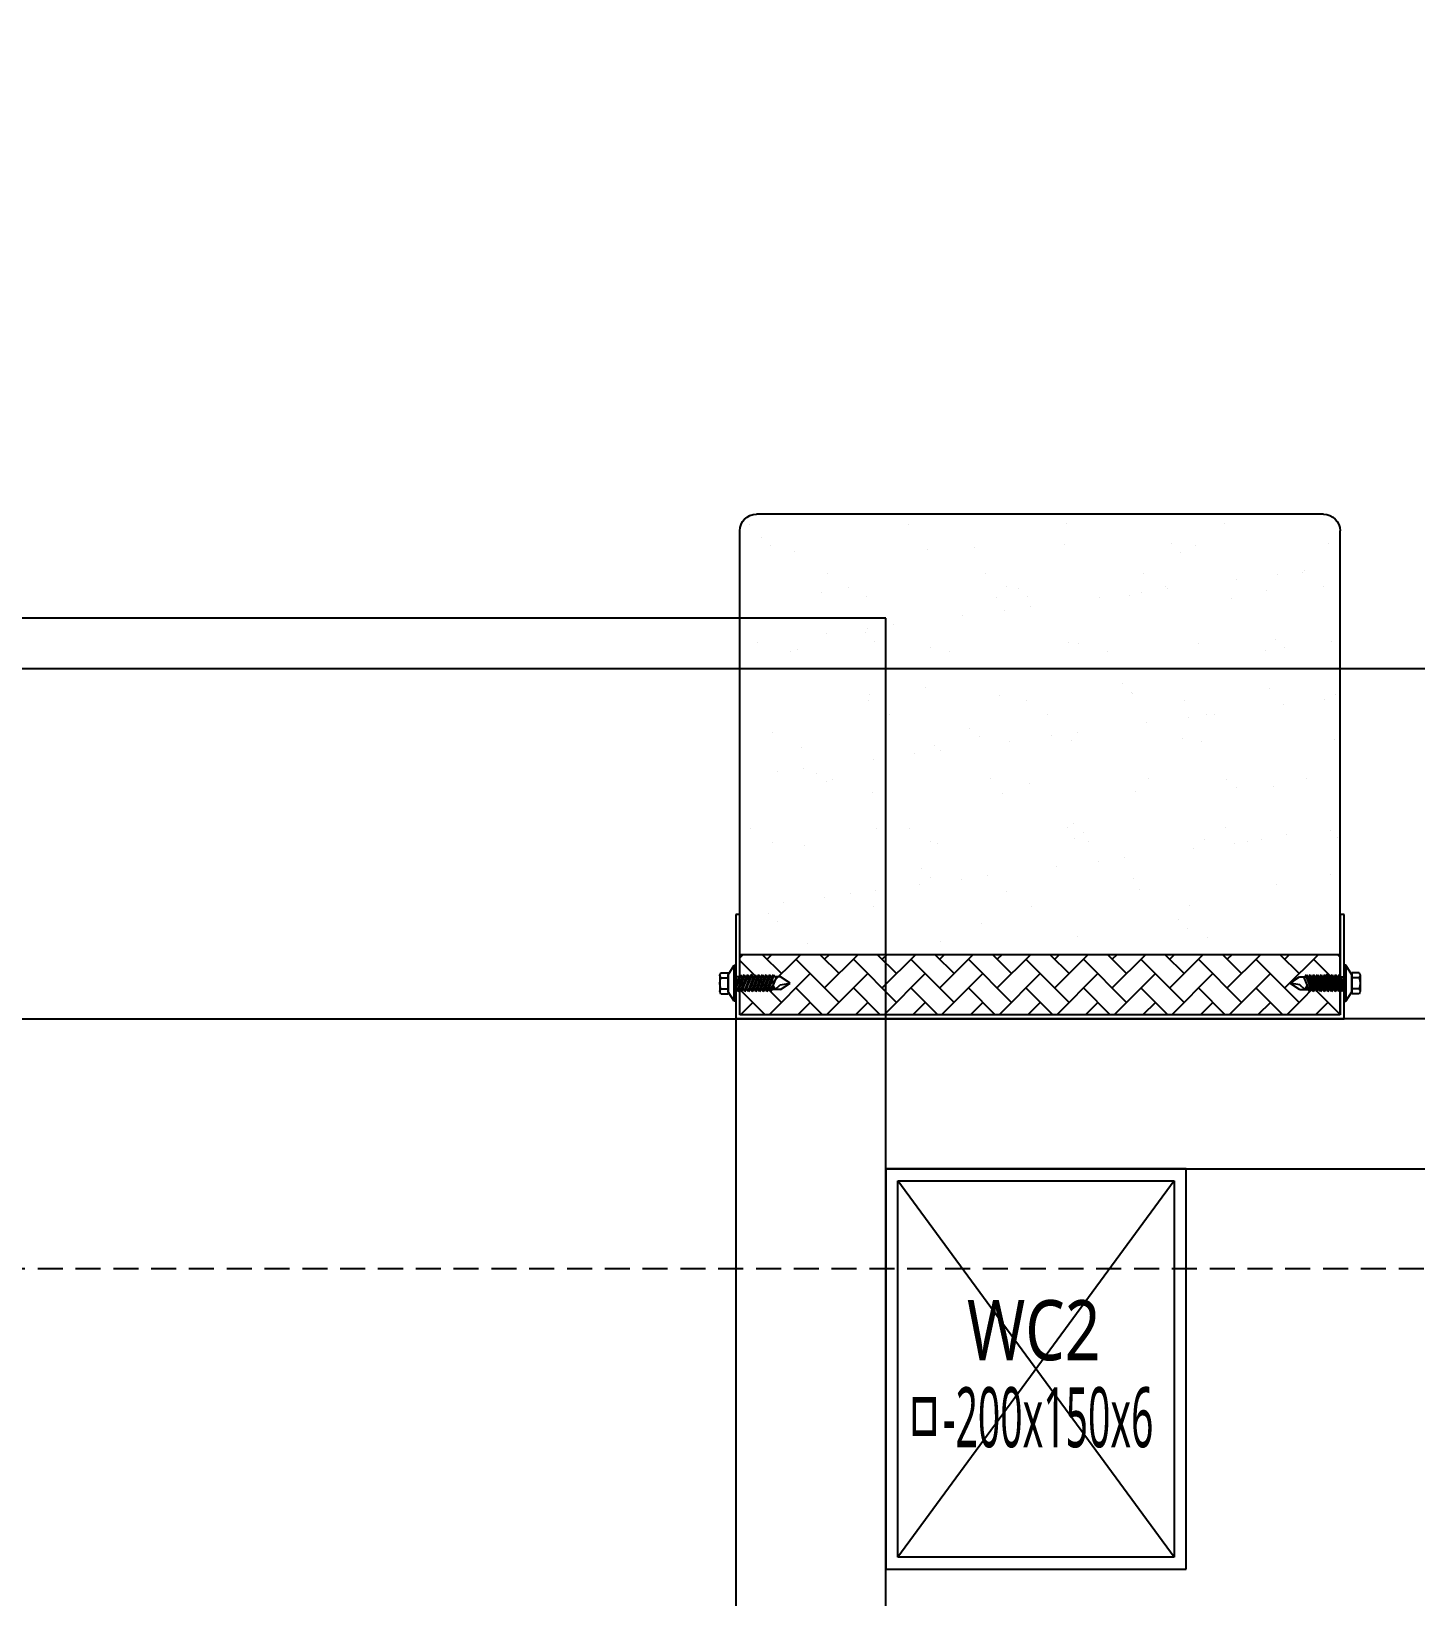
# Model space of a CAD drawing. Header units: millimetres. Extents: x 13515 to 183937, y -33900 to -660.
# Drawn here: x 120559.65 to 120570.47, y -19623.34 to -19611.1 of the extents above; entities that cross this region are included whole.
import ezdxf
from ezdxf.enums import TextEntityAlignment as Align

# ---------------------------------------------------------------- set-up
doc = ezdxf.new("R2010")
doc.units = ezdxf.units.MM
doc.header["$LTSCALE"] = 100
doc.header["$MEASUREMENT"] = 0
doc.header["$PDSIZE"] = -10
doc.linetypes.add('HIDDEN2', pattern=[0.1875, 0.125, -0.0625])
doc.layers.get('0').update_dxf_attribs({"linetype": 'CONTINUOUS'})
doc.layers.get('Defpoints').update_dxf_attribs({"color": 171, "linetype": 'CONTINUOUS'})
for name, color, linetype in [('ELE7 (0.07)', 8, 'CONTINUOUS'), ('ELE9', 9, 'CONTINUOUS'), ('FIN(패널-T75 글라스울)', 6, 'CONTINUOUS'), ('h COLUMN', 252, 'CONTINUOUS'), ('OVERHEAD DOOR - ELE', 9, 'CONTINUOUS'), ('OVERHEAD DOOR - ETC', 252, 'CONTINUOUS'), ('주차-화물', 251, 'CONTINUOUS')]:
    doc.layers.add(name, color=color, linetype=linetype)
doc.styles.add('TE', font='malgun_0.ttf')

# ---------------------------------------------------------------- blocks, each defined once
blk = doc.blocks.new('*U142')
at = {"color": 0, "linetype": 'ByBlock'}
for p, q in [((100, 75), (-100, 75)), ((-100, 75), (-100, -75)), ((100, -75), (100, 75)), ((-94, 69), (94, 69)), ((-94, -69), (-94, 69)), ((94, 69), (94, -69)), ((94, -69), (-94, -69)), ((-100, -75), (100, -75))]:
    blk.add_line(p, q, dxfattribs=at)
at = {"layer": 'Defpoints'}
blk.add_point((0, 0), dxfattribs=at)
blk = doc.blocks.new('WC2')
at = {"layer": 'h COLUMN', "ltscale": 0.1}
for p, q in [((69, -94), (-69, 94)), ((69, 94), (-69, -94))]:
    blk.add_line(p, q, dxfattribs=at)
at = {"layer": 'h COLUMN', "ltscale": 0.1, "rotation": 90}
blk.add_blockref('*U142', (0, 0), dxfattribs=at)
at = {"layer": 'Defpoints', "style": 'TE'}
for s, width, p in [('WC2', 0.8, (-34.44, 19.44)), ('ㅁ-200x150x6', 0.5, (-65.31, -24.04))]:
    blk.add_text(s, height=30, dxfattribs=dict(at, width=width)).set_placement(p, align=Align.MIDDLE_LEFT)
blk = doc.blocks.new('지상1층 WC 배치')
at = {"ltscale": 10000}
blk.add_blockref('WC2', (141100, -26650), dxfattribs=at)
blk = doc.blocks.new('A$C9dd89177')
at = {"layer": '주차-화물', "ltscale": 0.1}
blk.add_lwpolyline([(-0.01, 0), (10999.99, 0), (10999.99, 3250), (-0.01, 3250), (-0.01, 0), (10999.99, 3250)], dxfattribs=at)
blk = doc.blocks.new('A$C2563bbe5')
at = {"layer": 'ELE7 (0.07)', "ltscale": 0.002}
blk.add_line((875, 252), (3325, 252), dxfattribs=at)
at = {"layer": 'FIN(패널-T75 글라스울)'}
for p, q in [((3325, 727), (3325, 252)), ((3325, 327), (4275, 327))]:
    blk.add_line(p, q, dxfattribs=at)
blk.add_lwpolyline([(4350, 727), (4350, 252), (3250, 252), (3250, 727)], dxfattribs=at)
at = {"layer": 'OVERHEAD DOOR - ELE', "ltscale": 0.002}
for p, q in [((3325, 252), (3325, 52)), ((3325, 52), (875, 52))]:
    blk.add_line(p, q, dxfattribs=at)
at = {"layer": 'OVERHEAD DOOR - ETC', "ltscale": 0.002}
for p, q in [((3250, 200), (3250, 252)), ((3250, 252), (3554, 252)), ((3554, 252), (3554, 200)), ((3552, 250), (3252, 250)), ((3252, 250), (3252, 200)), ((3252, 237.32), (3264.68, 250)), ((3252, 222.95), (3272.86, 243.81)), ((3258.49, 243.81), (3252.31, 250)), ((3287.23, 229.44), (3266.67, 250)), ((3280.05, 236.63), (3293.42, 250)), ((3280.05, 222.26), (3301.6, 243.81)), ((3287.23, 243.81), (3281.04, 250)), ((3315.97, 229.44), (3295.41, 250)), ((3308.78, 236.63), (3322.16, 250)), ((3308.78, 222.26), (3330.34, 243.81)), ((3315.97, 243.81), (3309.78, 250)), ((3344.7, 229.44), (3324.15, 250)), ((3337.52, 236.63), (3350.89, 250)), ((3337.52, 222.26), (3359.07, 243.81)), ((3344.7, 243.81), (3338.52, 250)), ((3373.44, 229.44), (3352.88, 250)), ((3366.26, 236.63), (3379.63, 250)), ((3366.26, 222.26), (3387.81, 243.81)), ((3373.44, 243.81), (3367.25, 250)), ((3402.18, 229.44), (3381.62, 250)), ((3394.99, 236.63), (3408.37, 250)), ((3394.99, 222.26), (3416.55, 243.81)), ((3402.18, 243.81), (3395.99, 250)), ((3430.91, 229.44), (3410.36, 250)), ((3423.73, 236.63), (3437.1, 250)), ((3423.73, 222.26), (3445.28, 243.81)), ((3430.91, 243.81), (3424.73, 250)), ((3459.65, 229.44), (3439.1, 250)), ((3452.47, 236.63), (3465.84, 250)), ((3452.47, 222.26), (3474.02, 243.81)), ((3459.65, 243.81), (3453.46, 250)), ((3488.39, 229.44), (3467.83, 250)), ((3481.2, 236.63), (3494.58, 250)), ((3481.2, 222.26), (3502.76, 243.81)), ((3488.39, 243.81), (3482.2, 250)), ((3517.13, 229.44), (3496.57, 250)), ((3509.94, 236.63), (3523.31, 250)), ((3509.94, 222.26), (3531.49, 243.81)), ((3517.13, 243.81), (3510.94, 250)), ((3545.86, 229.44), (3525.31, 250)), ((3538.68, 236.63), (3552, 249.95)), ((3545.86, 243.81), (3539.67, 250)), ((3552, 200), (3552, 250)), ((3258.49, 229.44), (3252, 235.94)), ((3282.31, 220), (3265.68, 236.63)), ((3311.04, 220), (3294.41, 236.63)), ((3339.78, 220), (3323.15, 236.63)), ((3368.52, 220), (3351.89, 236.63)), ((3397.25, 220), (3380.63, 236.63)), ((3425.99, 220), (3409.36, 236.63)), ((3454.73, 220), (3438.1, 236.63)), ((3483.46, 220), (3466.84, 236.63)), ((3512.2, 220), (3495.57, 236.63)), ((3540.94, 220), (3524.31, 236.63)), ((3538.68, 222.26), (3552, 235.58)), ((3263.42, 220), (3272.86, 229.44)), ((3292.16, 220), (3301.6, 229.44)), ((3320.89, 220), (3330.34, 229.44)), ((3349.63, 220), (3359.07, 229.44)), ((3378.37, 220), (3387.81, 229.44)), ((3407.1, 220), (3416.55, 229.44)), ((3435.84, 220), (3445.28, 229.44)), ((3464.58, 220), (3474.02, 229.44)), ((3493.31, 220), (3502.76, 229.44)), ((3522.05, 220), (3531.49, 229.44)), ((3253.57, 220), (3252, 221.57)), ((3267.94, 220), (3265.68, 222.26)), ((3296.67, 220), (3294.41, 222.26)), ((3325.41, 220), (3323.15, 222.26)), ((3354.15, 220), (3351.89, 222.26)), ((3382.88, 220), (3380.63, 222.26)), ((3411.62, 220), (3409.36, 222.26)), ((3440.36, 220), (3438.1, 222.26)), ((3469.1, 220), (3466.84, 222.26)), ((3497.83, 220), (3495.57, 222.26)), ((3526.57, 220), (3524.31, 222.26)), ((3550.79, 220), (3552, 221.21)), ((3285.81, 214.44), (3285.81, 214.44)), ((3352.29, 213.59), (3352.29, 213.59)), ((3420.9, 211.12), (3420.9, 211.12)), ((3485.87, 211.43), (3485.87, 211.43)), ((3270.9, 203.56), (3270.9, 203.56)), ((3372.54, 204.43), (3372.54, 204.43)), ((3475.68, 206.68), (3475.68, 206.68)), ((3252, 200), (3250, 200)), ((3266.22, 199.27), (3266.22, 199.27)), ((3318.63, 195.91), (3318.63, 195.91)), ((3397.72, 195.76), (3397.72, 195.76)), ((3470.99, 202.39), (3470.99, 202.39)), ((3476.82, 195.62), (3476.82, 195.62)), ((3554, 200), (3552, 200)), ((3273.63, 193.96), (3273.63, 193.96)), ((3294.28, 191.24), (3294.28, 191.24)), ((3307.5, 189.5), (3307.5, 189.5)), ((3320.06, 188.16), (3320.06, 188.16)), ((3385.04, 188.47), (3385.04, 188.47)), ((3342, 184.96), (3342, 184.96)), ((3347.26, 181.27), (3347.26, 181.27)), ((3362.65, 182.24), (3362.65, 182.24)), ((3375.87, 180.5), (3375.87, 180.5)), ((3448.9, 182.14), (3448.9, 182.14)), ((3451.53, 187.62), (3451.53, 187.62)), ((3520.13, 185.15), (3520.13, 185.15)), ((3547.35, 180.1), (3547.35, 180.1)), ((3342.58, 176.98), (3342.58, 176.98)), ((3410.37, 175.96), (3410.37, 175.96)), ((3431.02, 173.24), (3431.02, 173.24)), ((3284.21, 165.5), (3284.21, 165.5)), ((3350.69, 164.65), (3350.69, 164.65)), ((3444.24, 171.5), (3444.24, 171.5)), ((3478.74, 166.96), (3478.74, 166.96)), ((3499.39, 164.24), (3499.39, 164.24)), ((3257.57, 157.01), (3257.57, 157.01)), ((3268.28, 163.83), (3268.28, 163.83)), ((3320.48, 156.73), (3320.48, 156.73)), ((3336.67, 156.87), (3336.67, 156.87)), ((3347.38, 163.69), (3347.38, 163.69)), ((3415.77, 156.72), (3415.77, 156.72)), ((3419.3, 162.18), (3419.3, 162.18)), ((3423.61, 158.97), (3423.61, 158.97)), ((3426.48, 163.55), (3426.48, 163.55)), ((3484.27, 162.49), (3484.27, 162.49)), ((3494.87, 156.58), (3494.87, 156.58)), ((3505.58, 163.4), (3505.58, 163.4)), ((3512.62, 162.5), (3512.62, 162.5)), ((3525.25, 159.85), (3525.25, 159.85)), ((3547.12, 157.96), (3547.12, 157.96)), ((3550.76, 161.65), (3550.76, 161.65)), ((3418.93, 154.68), (3418.93, 154.68)), ((3295.2, 133.56), (3295.2, 133.56)), ((3318.46, 139.22), (3318.46, 139.22)), ((3383.44, 139.53), (3383.44, 139.53)), ((3396.84, 134.44), (3396.84, 134.44)), ((3449.93, 138.68), (3449.93, 138.68)), ((3499.97, 136.68), (3499.97, 136.68)), ((3518.53, 136.21), (3518.53, 136.21)), ((3270.86, 128.56), (3270.86, 128.56)), ((3284.08, 126.82), (3284.08, 126.82)), ((3290.52, 129.27), (3290.52, 129.27)), ((3298.11, 132.3), (3298.11, 132.3)), ((3377.21, 132.16), (3377.21, 132.16)), ((3456.31, 132.01), (3456.31, 132.01)), ((3495.29, 132.39), (3495.29, 132.39)), ((3535.41, 131.87), (3535.41, 131.87)), ((3318.58, 122.28), (3318.58, 122.28)), ((3339.23, 119.56), (3339.23, 119.56)), ((3352.45, 117.82), (3352.45, 117.82)), ((3282.61, 116.56), (3282.61, 116.56)), ((3349.09, 115.71), (3349.09, 115.71)), ((3371.55, 111.27), (3371.55, 111.27)), ((3386.95, 113.28), (3386.95, 113.28)), ((3407.6, 110.56), (3407.6, 110.56)), ((3417.7, 113.24), (3417.7, 113.24)), ((3473.19, 112.14), (3473.19, 112.14)), ((3482.67, 113.55), (3482.67, 113.55)), ((3549.16, 112.7), (3549.16, 112.7)), ((3268.42, 109.02), (3268.42, 109.02)), ((3366.87, 106.98), (3366.87, 106.98)), ((3420.83, 108.82), (3420.83, 108.82)), ((3455.33, 104.28), (3455.33, 104.28)), ((3326.87, 100.09), (3326.87, 100.09)), ((3405.97, 99.94), (3405.97, 99.94)), ((3475.98, 101.56), (3475.98, 101.56)), ((3485.07, 99.8), (3485.07, 99.8)), ((3489.2, 99.82), (3489.2, 99.82)), ((3523.7, 95.28), (3523.7, 95.28)), ((3316.16, 93.26), (3316.16, 93.26)), ((3316.86, 90.27), (3316.86, 90.27)), ((3344.77, 86.73), (3344.77, 86.73)), ((3381.84, 90.59), (3381.84, 90.59)), ((3395.26, 93.12), (3395.26, 93.12)), ((3447.91, 88.98), (3447.91, 88.98)), ((3448.33, 89.74), (3448.33, 89.74)), ((3474.36, 92.98), (3474.36, 92.98)), ((3516.93, 87.27), (3516.93, 87.27)), ((3544.35, 92.56), (3544.35, 92.56)), ((3549.55, 89.85), (3549.55, 89.85)), ((3443.23, 84.69), (3443.23, 84.69)), ((3260.66, 64.14), (3260.66, 64.14)), ((3277.6, 68.7), (3277.6, 68.7)), ((3281.01, 67.62), (3281.01, 67.62)), ((3319.49, 63.57), (3319.49, 63.57)), ((3347.49, 66.77), (3347.49, 66.77)), ((3356.7, 68.55), (3356.7, 68.55)), ((3416.1, 64.3), (3416.1, 64.3)), ((3421.13, 64.44), (3421.13, 64.44)), ((3435.8, 68.41), (3435.8, 68.41)), ((3481.07, 64.61), (3481.07, 64.61)), ((3514.9, 68.27), (3514.9, 68.27)), ((3524.27, 66.68), (3524.27, 66.68)), ((3547.56, 63.76), (3547.56, 63.76)), ((3295.17, 59.6), (3295.17, 59.6)), ((3314.81, 59.28), (3314.81, 59.28)), ((3315.81, 56.88), (3315.81, 56.88)), ((3329.04, 55.14), (3329.04, 55.14)), ((3519.58, 62.39), (3519.58, 62.39)), ((3363.54, 50.6), (3363.54, 50.6)), ((3384.19, 47.88), (3384.19, 47.88)), ((3315.26, 41.33), (3315.26, 41.33)), ((3380.24, 41.64), (3380.24, 41.64)), ((3395.85, 41.27), (3395.85, 41.27)), ((3397.41, 46.14), (3397.41, 46.14)), ((3431.91, 41.59), (3431.91, 41.59)), ((3446.73, 40.8), (3446.73, 40.8)), ((3497.49, 42.15), (3497.49, 42.15)), ((3292.71, 39.03), (3292.71, 39.03)), ((3306.35, 36.48), (3306.35, 36.48)), ((3385.45, 36.34), (3385.45, 36.34)), ((3391.17, 36.98), (3391.17, 36.98)), ((3452.56, 38.88), (3452.56, 38.88)), ((3464.55, 36.19), (3464.55, 36.19)), ((3465.78, 37.14), (3465.78, 37.14)), ((3500.28, 32.59), (3500.28, 32.59)), ((3515.33, 38.32), (3515.33, 38.32)), ((3543.65, 36.05), (3543.65, 36.05)), ((3295.64, 29.66), (3295.64, 29.66)), ((3374.74, 29.51), (3374.74, 29.51)), ((3453.84, 29.37), (3453.84, 29.37)), ((3520.93, 29.88), (3520.93, 29.88)), ((3532.94, 29.23), (3532.94, 29.23)), ((3534.15, 28.13), (3534.15, 28.13)), ((3267.43, 15.86), (3267.43, 15.86)), ((3279.41, 18.68), (3279.41, 18.68)), ((3345.89, 17.83), (3345.89, 17.83)), ((3369.07, 16.73), (3369.07, 16.73)), ((3472.2, 18.98), (3472.2, 18.98)), ((3479.47, 15.67), (3479.47, 15.67)), ((3262.75, 11.57), (3262.75, 11.57)), ((3414.5, 15.36), (3414.5, 15.36)), ((3467.52, 14.69), (3467.52, 14.69)), ((3545.96, 14.82), (3545.96, 14.82)), ((3257.08, 5.09), (3257.08, 5.09)), ((3336.18, 4.95), (3336.18, 4.95)), ((3415.28, 4.81), (3415.28, 4.81)), ((3494.38, 4.66), (3494.38, 4.66))]:
    blk.add_line(p, q, dxfattribs=at)
at = {"layer": 'OVERHEAD DOOR - ETC'}
for p, q in [((3249.2, 243.3), (3246.2, 238.6)), ((3249.2, 243.3), (3249.2, 225.3)), ((3250, 243.3), (3249.2, 243.3)), ((3249.2, 225.3), (3249.2, 243.3)), ((3250, 225.3), (3250, 243.3)), ((3252, 250), (3252, 8.33)), ((3552, 250), (3252, 250)), ((3252, 250), (3252, 220)), ((3552, 250), (3552, 8.33)), ((3552, 220), (3552, 250)), ((3554, 225.3), (3554, 243.3)), ((3554, 243.3), (3554.8, 243.3)), ((3554.8, 243.3), (3554.8, 225.3)), ((3554.8, 225.3), (3554.8, 243.3)), ((3554.8, 243.3), (3557.8, 238.6)), ((3242, 230.23), (3242, 238.37)), ((3242.5, 239.55), (3246.2, 239.55)), ((3242.5, 237.02), (3246.2, 237.02)), ((3246.2, 229.05), (3246.2, 239.55)), ((3246.2, 238.6), (3246.2, 230)), ((3250.81, 237.45), (3250, 237.45)), ((3250, 236.94), (3252.4, 231.15)), ((3252.4, 230.15), (3250, 236.06)), ((3251.59, 231.15), (3250, 235)), ((3250.81, 238.45), (3250.01, 237.45)), ((3250.41, 237.45), (3250.81, 238.45)), ((3254.23, 230.15), (3250.81, 238.45)), ((3254.23, 230.15), (3250.81, 238.45)), ((3250.81, 238.45), (3251.62, 237.45)), ((3250.81, 237.45), (3250.81, 238.45)), ((3253.43, 231.15), (3250.81, 237.45)), ((3252.65, 237.45), (3251.62, 237.45)), ((3251.62, 237.45), (3254.23, 231.15)), ((3252.65, 238.45), (3251.84, 237.45)), ((3252.24, 237.45), (3252.65, 238.45)), ((3256.06, 230.15), (3252.65, 238.45)), ((3256.06, 230.15), (3252.65, 238.45)), ((3252.65, 238.45), (3253.45, 237.45)), ((3252.65, 237.45), (3252.65, 238.45)), ((3255.26, 231.15), (3252.65, 237.45)), ((3254.48, 237.45), (3253.45, 237.45)), ((3253.45, 237.45), (3256.06, 231.15)), ((3254.48, 238.45), (3253.68, 237.45)), ((3254.08, 237.45), (3254.48, 238.45)), ((3257.9, 230.15), (3254.48, 238.45)), ((3257.9, 230.15), (3254.48, 238.45)), ((3254.48, 238.45), (3255.28, 237.45)), ((3254.48, 237.45), (3254.48, 238.45)), ((3257.09, 231.15), (3254.48, 237.45)), ((3256.31, 237.45), (3255.28, 237.45)), ((3255.28, 237.45), (3257.9, 231.15)), ((3256.31, 238.45), (3255.51, 237.45)), ((3255.91, 237.45), (3256.31, 238.45)), ((3259.73, 230.15), (3256.31, 238.45)), ((3259.73, 230.15), (3256.31, 238.45)), ((3256.31, 238.45), (3257.12, 237.45)), ((3256.31, 237.45), (3256.31, 238.45)), ((3258.93, 231.15), (3256.31, 237.45)), ((3258.15, 237.45), (3257.12, 237.45)), ((3257.12, 237.45), (3259.73, 231.15)), ((3258.15, 238.45), (3257.34, 237.45)), ((3257.74, 237.45), (3258.15, 238.45)), ((3261.56, 230.15), (3258.15, 238.45)), ((3261.56, 230.15), (3258.15, 238.45)), ((3258.15, 238.45), (3258.95, 237.45)), ((3258.15, 237.45), (3258.15, 238.45)), ((3260.76, 231.15), (3258.15, 237.45)), ((3259.98, 237.45), (3258.95, 237.45)), ((3258.95, 237.45), (3261.56, 231.15)), ((3259.98, 238.45), (3259.17, 237.45)), ((3259.58, 237.45), (3259.98, 238.45)), ((3263.4, 230.15), (3259.98, 238.45)), ((3263.4, 230.15), (3259.98, 238.45)), ((3259.98, 238.45), (3260.78, 237.45)), ((3259.98, 237.45), (3259.98, 238.45)), ((3262.59, 231.15), (3259.98, 237.45)), ((3261.81, 237.45), (3260.78, 237.45)), ((3260.78, 237.45), (3263.4, 231.15)), ((3261.81, 238.45), (3261.01, 237.45)), ((3261.41, 237.45), (3261.81, 238.45)), ((3265.23, 230.15), (3261.81, 238.45)), ((3265.23, 230.15), (3261.81, 238.45)), ((3261.81, 238.45), (3262.62, 237.45)), ((3261.81, 237.45), (3261.81, 238.45)), ((3264.43, 231.15), (3261.81, 237.45)), ((3263.65, 237.45), (3262.62, 237.45)), ((3262.62, 237.45), (3265.23, 231.15)), ((3263.65, 238.45), (3262.84, 237.45)), ((3263.24, 237.45), (3263.65, 238.45)), ((3267.06, 230.15), (3263.65, 238.45)), ((3267.06, 230.15), (3263.65, 238.45)), ((3263.65, 238.45), (3264.45, 237.45)), ((3263.65, 237.45), (3263.65, 238.45)), ((3266.26, 231.15), (3263.65, 237.45)), ((3265.48, 237.45), (3264.45, 237.45)), ((3264.45, 237.45), (3267.06, 231.15)), ((3265.48, 238.45), (3264.67, 237.45)), ((3265.08, 237.45), (3265.48, 238.45)), ((3268.9, 230.15), (3265.48, 238.45)), ((3268.9, 230.15), (3265.48, 238.45)), ((3265.48, 238.45), (3266.28, 237.45)), ((3265.48, 237.45), (3265.48, 238.45)), ((3268.09, 231.15), (3265.48, 237.45)), ((3267.31, 237.45), (3266.28, 237.45)), ((3266.28, 237.45), (3268.9, 231.15)), ((3267.31, 238.45), (3266.51, 237.45)), ((3266.91, 237.45), (3267.31, 238.45)), ((3268.55, 235.45), (3267.31, 238.45)), ((3268.55, 235.45), (3267.31, 238.45)), ((3267.31, 238.45), (3268.12, 237.45)), ((3267.31, 237.45), (3267.31, 238.45)), ((3267.75, 236.45), (3267.31, 237.45)), ((3268.55, 235.45), (3267.75, 236.45)), ((3272.37, 237.45), (3268.12, 237.45)), ((3268.12, 237.45), (3268.55, 236.45)), ((3268.52, 235.44), (3269.69, 237.45)), ((3270.33, 231.15), (3268.52, 235.44)), ((3268.55, 236.45), (3268.55, 235.45)), ((3269.69, 237.45), (3272.19, 235.04)), ((3272.19, 235.04), (3277.17, 234.3)), ((3272.37, 237.45), (3277.17, 234.3)), ((3531.63, 237.45), (3526.83, 234.3)), ((3531.8, 235.04), (3526.83, 234.3)), ((3531.63, 237.45), (3535.88, 237.45)), ((3534.3, 237.45), (3531.8, 235.04)), ((3533.67, 231.15), (3535.48, 235.44)), ((3535.48, 235.44), (3534.3, 237.45)), ((3535.1, 230.15), (3538.52, 238.45)), ((3535.1, 230.15), (3538.52, 238.45)), ((3537.72, 237.45), (3535.1, 231.15)), ((3535.45, 235.45), (3536.69, 238.45)), ((3535.45, 235.45), (3536.69, 238.45)), ((3535.88, 237.45), (3535.45, 236.45)), ((3535.45, 236.45), (3535.45, 235.45)), ((3535.45, 235.45), (3536.25, 236.45)), ((3536.69, 238.45), (3535.88, 237.45)), ((3535.91, 231.15), (3538.52, 237.45)), ((3536.25, 236.45), (3536.69, 237.45)), ((3536.69, 237.45), (3536.69, 238.45)), ((3537.09, 237.45), (3536.69, 238.45)), ((3536.69, 238.45), (3537.49, 237.45)), ((3536.69, 237.45), (3537.72, 237.45)), ((3536.93, 230.15), (3540.35, 238.45)), ((3536.93, 230.15), (3540.35, 238.45)), ((3539.55, 237.45), (3536.93, 231.15)), ((3538.52, 238.45), (3537.72, 237.45)), ((3537.74, 231.15), (3540.35, 237.45)), ((3538.92, 237.45), (3538.52, 238.45)), ((3538.52, 238.45), (3539.32, 237.45)), ((3538.52, 237.45), (3538.52, 238.45)), ((3538.52, 237.45), (3539.55, 237.45)), ((3538.77, 230.15), (3542.19, 238.45)), ((3538.77, 230.15), (3542.19, 238.45)), ((3541.38, 237.45), (3538.77, 231.15)), ((3540.35, 238.45), (3539.55, 237.45)), ((3539.57, 231.15), (3542.19, 237.45)), ((3540.75, 237.45), (3540.35, 238.45)), ((3540.35, 238.45), (3541.16, 237.45)), ((3540.35, 237.45), (3540.35, 238.45)), ((3540.35, 237.45), (3541.38, 237.45)), ((3540.6, 230.15), (3544.02, 238.45)), ((3540.6, 230.15), (3544.02, 238.45)), ((3543.21, 237.45), (3540.6, 231.15)), ((3542.19, 238.45), (3541.38, 237.45)), ((3541.4, 231.15), (3544.02, 237.45)), ((3542.19, 237.45), (3542.19, 238.45)), ((3542.59, 237.45), (3542.19, 238.45)), ((3542.19, 238.45), (3542.99, 237.45)), ((3542.19, 237.45), (3543.21, 237.45)), ((3542.43, 230.15), (3545.85, 238.45)), ((3542.43, 230.15), (3545.85, 238.45)), ((3545.05, 237.45), (3542.43, 231.15)), ((3544.02, 238.45), (3543.21, 237.45)), ((3543.24, 231.15), (3545.85, 237.45)), ((3544.42, 237.45), (3544.02, 238.45)), ((3544.02, 238.45), (3544.82, 237.45)), ((3544.02, 237.45), (3544.02, 238.45)), ((3544.02, 237.45), (3545.05, 237.45)), ((3544.27, 230.15), (3547.68, 238.45)), ((3544.27, 230.15), (3547.68, 238.45)), ((3546.88, 237.45), (3544.27, 231.15)), ((3545.85, 238.45), (3545.05, 237.45)), ((3545.07, 231.15), (3547.68, 237.45)), ((3546.25, 237.45), (3545.85, 238.45)), ((3545.85, 238.45), (3546.66, 237.45)), ((3545.85, 237.45), (3545.85, 238.45)), ((3545.85, 237.45), (3546.88, 237.45)), ((3546.1, 230.15), (3549.52, 238.45)), ((3546.1, 230.15), (3549.52, 238.45)), ((3548.71, 237.45), (3546.1, 231.15)), ((3547.68, 238.45), (3546.88, 237.45)), ((3546.9, 231.15), (3549.52, 237.45)), ((3548.09, 237.45), (3547.68, 238.45)), ((3547.68, 238.45), (3548.49, 237.45)), ((3547.68, 237.45), (3547.68, 238.45)), ((3547.68, 237.45), (3548.71, 237.45)), ((3547.93, 230.15), (3551.35, 238.45)), ((3547.93, 230.15), (3551.35, 238.45)), ((3550.55, 237.45), (3547.93, 231.15)), ((3549.52, 238.45), (3548.71, 237.45)), ((3548.74, 231.15), (3551.35, 237.45)), ((3549.92, 237.45), (3549.52, 238.45)), ((3549.52, 238.45), (3550.32, 237.45)), ((3549.52, 237.45), (3549.52, 238.45)), ((3549.52, 237.45), (3550.55, 237.45)), ((3549.77, 230.15), (3553.18, 238.45)), ((3549.77, 230.15), (3553.18, 238.45)), ((3552.38, 237.45), (3549.77, 231.15)), ((3551.35, 238.45), (3550.55, 237.45)), ((3550.57, 231.15), (3553.18, 237.45)), ((3551.75, 237.45), (3551.35, 238.45)), ((3551.35, 238.45), (3552.15, 237.45)), ((3551.35, 237.45), (3551.35, 238.45)), ((3551.35, 237.45), (3552.38, 237.45)), ((3554, 236.94), (3551.6, 231.15)), ((3551.6, 230.15), (3554, 236.06)), ((3553.18, 238.45), (3552.38, 237.45)), ((3552.4, 231.15), (3554, 235)), ((3553.59, 237.45), (3553.18, 238.45)), ((3553.18, 238.45), (3553.99, 237.45)), ((3553.18, 237.45), (3553.18, 238.45)), ((3553.18, 237.45), (3554, 237.45)), ((3557.8, 229.05), (3557.8, 239.55)), ((3561.5, 239.55), (3557.8, 239.55)), ((3557.8, 238.6), (3557.8, 230)), ((3561.5, 237.02), (3557.8, 237.02)), ((3562, 230.23), (3562, 238.37)), ((3242.5, 231.59), (3246.2, 231.59)), ((3242.5, 229.05), (3246.2, 229.05)), ((3246.2, 230), (3249.2, 225.3)), ((3251.59, 231.15), (3250, 231.15)), ((3252.4, 230.15), (3251.59, 231.15)), ((3253.43, 231.15), (3252.4, 231.15)), ((3252.8, 231.15), (3252.4, 230.15)), ((3252.4, 230.15), (3253.2, 231.15)), ((3252.4, 231.15), (3252.4, 230.15)), ((3254.23, 230.15), (3253.43, 231.15)), ((3255.26, 231.15), (3254.23, 231.15)), ((3254.63, 231.15), (3254.23, 230.15)), ((3254.23, 230.15), (3255.04, 231.15)), ((3254.23, 231.15), (3254.23, 230.15)), ((3256.06, 230.15), (3255.26, 231.15)), ((3257.09, 231.15), (3256.06, 231.15)), ((3256.47, 231.15), (3256.06, 230.15)), ((3256.06, 230.15), (3256.87, 231.15)), ((3256.06, 231.15), (3256.06, 230.15)), ((3257.9, 230.15), (3257.09, 231.15)), ((3258.93, 231.15), (3257.9, 231.15)), ((3258.3, 231.15), (3257.9, 230.15)), ((3257.9, 230.15), (3258.7, 231.15)), ((3257.9, 231.15), (3257.9, 230.15)), ((3259.73, 230.15), (3258.93, 231.15)), ((3260.76, 231.15), (3259.73, 231.15)), ((3260.13, 231.15), (3259.73, 230.15)), ((3259.73, 230.15), (3260.53, 231.15)), ((3259.73, 231.15), (3259.73, 230.15)), ((3261.56, 230.15), (3260.76, 231.15)), ((3262.59, 231.15), (3261.56, 231.15)), ((3261.97, 231.15), (3261.56, 230.15)), ((3261.56, 230.15), (3262.37, 231.15)), ((3261.56, 231.15), (3261.56, 230.15)), ((3263.4, 230.15), (3262.59, 231.15)), ((3264.43, 231.15), (3263.4, 231.15)), ((3263.8, 231.15), (3263.4, 230.15)), ((3263.4, 230.15), (3264.2, 231.15)), ((3263.4, 231.15), (3263.4, 230.15)), ((3265.23, 230.15), (3264.43, 231.15)), ((3266.26, 231.15), (3265.23, 231.15)), ((3265.63, 231.15), (3265.23, 230.15)), ((3265.23, 230.15), (3266.03, 231.15)), ((3265.23, 231.15), (3265.23, 230.15)), ((3267.06, 230.15), (3266.26, 231.15)), ((3268.09, 231.15), (3267.06, 231.15)), ((3267.46, 231.15), (3267.06, 230.15)), ((3267.06, 230.15), (3267.87, 231.15)), ((3267.06, 231.15), (3267.06, 230.15)), ((3268.9, 230.15), (3268.09, 231.15)), ((3272.37, 231.15), (3268.9, 231.15)), ((3269.3, 231.15), (3268.9, 230.15)), ((3268.9, 230.15), (3269.7, 231.15)), ((3268.9, 231.15), (3268.9, 230.15)), ((3277.17, 234.3), (3272.37, 231.15)), ((3526.83, 234.3), (3531.63, 231.15)), ((3531.63, 231.15), (3535.1, 231.15)), ((3535.1, 230.15), (3534.3, 231.15)), ((3534.7, 231.15), (3535.1, 230.15)), ((3535.1, 231.15), (3535.1, 230.15)), ((3535.1, 230.15), (3535.91, 231.15)), ((3535.91, 231.15), (3536.93, 231.15)), ((3536.93, 230.15), (3536.13, 231.15)), ((3536.53, 231.15), (3536.93, 230.15)), ((3536.93, 231.15), (3536.93, 230.15)), ((3536.93, 230.15), (3537.74, 231.15)), ((3537.74, 231.15), (3538.77, 231.15)), ((3538.77, 230.15), (3537.96, 231.15)), ((3538.37, 231.15), (3538.77, 230.15)), ((3538.77, 231.15), (3538.77, 230.15)), ((3538.77, 230.15), (3539.57, 231.15)), ((3539.57, 231.15), (3540.6, 231.15)), ((3540.6, 230.15), (3539.8, 231.15)), ((3540.2, 231.15), (3540.6, 230.15)), ((3540.6, 231.15), (3540.6, 230.15)), ((3540.6, 230.15), (3541.4, 231.15)), ((3541.4, 231.15), (3542.43, 231.15)), ((3542.43, 230.15), (3541.63, 231.15)), ((3542.03, 231.15), (3542.43, 230.15)), ((3542.43, 231.15), (3542.43, 230.15)), ((3542.43, 230.15), (3543.24, 231.15)), ((3543.24, 231.15), (3544.27, 231.15)), ((3544.27, 230.15), (3543.46, 231.15)), ((3543.86, 231.15), (3544.27, 230.15)), ((3544.27, 231.15), (3544.27, 230.15)), ((3544.27, 230.15), (3545.07, 231.15)), ((3545.07, 231.15), (3546.1, 231.15)), ((3546.1, 230.15), (3545.3, 231.15)), ((3545.7, 231.15), (3546.1, 230.15)), ((3546.1, 231.15), (3546.1, 230.15)), ((3546.1, 230.15), (3546.9, 231.15)), ((3546.9, 231.15), (3547.93, 231.15)), ((3547.93, 230.15), (3547.13, 231.15)), ((3547.53, 231.15), (3547.93, 230.15)), ((3547.93, 231.15), (3547.93, 230.15)), ((3547.93, 230.15), (3548.74, 231.15)), ((3548.74, 231.15), (3549.77, 231.15)), ((3549.77, 230.15), (3548.96, 231.15)), ((3549.36, 231.15), (3549.77, 230.15)), ((3549.77, 231.15), (3549.77, 230.15)), ((3549.77, 230.15), (3550.57, 231.15)), ((3550.57, 231.15), (3551.6, 231.15)), ((3551.6, 230.15), (3550.79, 231.15)), ((3551.2, 231.15), (3551.6, 230.15)), ((3551.6, 231.15), (3551.6, 230.15)), ((3551.6, 230.15), (3552.4, 231.15)), ((3552.4, 231.15), (3554, 231.15)), ((3557.8, 230), (3554.8, 225.3)), ((3561.5, 231.59), (3557.8, 231.59)), ((3561.5, 229.05), (3557.8, 229.05)), ((3249.2, 225.3), (3250, 225.3)), ((3552, 220), (3252, 220)), ((3554.8, 225.3), (3554, 225.3)), ((3543.67, 0), (3260.33, 0))]:
    blk.add_line(p, q, dxfattribs=at)
for centre, radius, start, end in [((3243.86, 238.29), 1.86, 136.9662, 223.0338), ((3249.61, 234.3), 7.61, 159.11949, 200.88051), ((3560.14, 238.29), 1.86, 316.9662, 43.0338), ((3554.39, 234.3), 7.61, 339.11949, 20.88051), ((3243.86, 230.32), 1.86, 136.9662, 223.0338), ((3560.14, 230.32), 1.86, 316.9662, 43.0338), ((3260.33, 8.33), 8.33, 180, 270), ((3543.67, 8.33), 8.33, 270, 0)]:
    blk.add_arc(centre, radius, start, end, dxfattribs=at)
blk = doc.blocks.new('FGHJ')
at = {"layer": 'ELE9', "linetype": 'HIDDEN2'}
blk.add_lwpolyline([(37195449.07, 67346.34), (37195449.07, 40346.34), (37042549.07, 40346.34), (37042549.07, 51346.34), (37030449.07, 51346.34), (37030449.07, -38303.66), (37200899.07, -38303.66)], dxfattribs=at)
at = {"layer": 'ELE9', "ltscale": 0.1, "rotation": 270}
blk.add_blockref('A$C9dd89177', (37119624.07, 51646.33), dxfattribs=at)
at = {"layer": 'ELE9'}
blk.add_blockref('지상1층 WC 배치', (36981299.07, 66946.34), dxfattribs=at)
at = {"layer": 'ELE9', "ltscale": 0.1, "xscale": -1, "rotation": 180}
blk.add_blockref('A$C2563bbe5', (37118999.07, 40723.34), dxfattribs=at)

msp = doc.modelspace()

# ---------------------------------------------------------------- block references
at = {"xscale": 0.01565102769230769, "yscale": 0.01565102769230769, "zscale": 0.01565102769230769}
msp.add_blockref('FGHJ', (-460436.194, -20252.242), dxfattribs=at)

doc.saveas('drawing.dxf')
